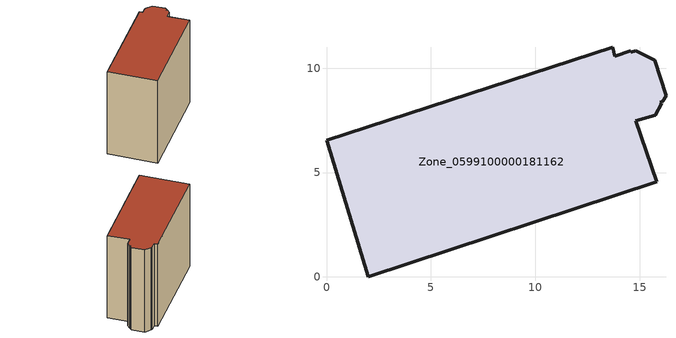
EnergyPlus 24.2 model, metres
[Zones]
Zone_0599100000181162
 floor ground (C_G): 14.57,10.76 14.81,10.83 15.71,10.38 16.26,8.68 16.11,8.41 15.98,8.37 16.06,8.32 15.75,7.74 14.82,7.47 15.81,4.57 2.01,0 0,6.55 13.7,11.01 13.81,10.57 14.58,10.82 z0
 wall outside (C_F): 2.01,0 15.81,4.57 14.82,7.47 15.75,7.74 16.06,8.32 15.98,8.37 16.11,8.41 16.26,8.68 15.71,10.38 14.81,10.83 14.57,10.76 14.58,10.82 13.81,10.57 13.7,11.01 0,6.55 2.01,0 z0:12.74
 roof outside (C_R): 14.81,10.83 14.57,10.76 14.58,10.82 13.81,10.57 13.7,11.01 0,6.55 2.01,0 15.81,4.57 14.82,7.47 15.75,7.74 16.06,8.32 15.98,8.37 16.11,8.41 16.26,8.68 15.71,10.38 z12.74
[BUILDING]
Pand.0599100000181162: North Axis=0; Terrain=City; Loads Convergence Tolerance Value=0.04; Temperature Convergence Tolerance Value=0.4; Solar Distribution=FullExterior; Maximum Number of Warmup Days=25; Minimum Number of Warmup Days=1
[Site:Location]
Rotterdam.The.Hague.AP_ZH_NLD Design_Conditions: Latitude=51.96; Longitude=4.45; Time Zone=1; Elevation=-4.5
[SITE:GROUNDTEMPERATURE:BUILDINGSURFACE]
18, 18, 18, 18, 18, 18, 18, 18, 18, 18, 18, 18
[MATERIAL] Thermal Absorptance=0.9; Solar Absorptance=0.7; Visible Absorptance=0.7
Name | Roughness | Thickness | Conductivity | Density | Specific Heat
G.TI.1946 | MediumSmooth | 0.15 | 1 | 540 | 1210
F.TI.1946 | Rough | 0.3 | 0.857143 | 1920 | 840
R.TI.1946 | MediumRough | 0.2 | 0.1 | 1500 | 1000
[CONSTRUCTION]
C_G: G.TI.1946
C_F: F.TI.1946
C_R: R.TI.1946
[ZONE]
Zone_0599100000181162: Type=1; Multiplier=1; Ceiling Height=Autocalculate; Volume=Autocalculate; Floor Area=autocalculate; Part of Total Floor Area=Yes
[ZONEINFILTRATION:DESIGNFLOWRATE]
Infil_Zone_0599100000181162: Zone or ZoneList or Space or SpaceList=Zone_0599100000181162; Schedule=AlwaysOn; Design Flow Rate Calculation Method=Flow/Area; Flow Rate per Floor Area=0.003; Constant Term Coefficient=1; Temperature Term Coefficient=0; Velocity Term Coefficient=0; Velocity Squared Term Coefficient=0
[HVACTEMPLATE:ZONE:IDEALLOADSAIRSYSTEM]
Zone_0599100000181162: Maximum Heating Supply Air Temperature=50; Minimum Cooling Supply Air Temperature=13; Maximum Heating Supply Air Humidity Ratio=0.0156; Minimum Cooling Supply Air Humidity Ratio=0.0077; Heating Limit=NoLimit; Cooling Limit=NoLimit; Dehumidification Control Type=ConstantSensibleHeatRatio; Cooling Sensible Heat Ratio=0.7; Dehumidification Setpoint=60; Humidification Control Type=None; Humidification Setpoint=30; Outdoor Air Method=None; Outdoor Air Flow Rate per Person=0.00944; Outdoor Air Flow Rate per Zone Floor Area=0; Outdoor Air Flow Rate per Zone=0; Demand Controlled Ventilation Type=None; Outdoor Air Economizer Type=NoEconomizer; Heat Recovery Type=None; Sensible Heat Recovery Effectiveness=0.7; Latent Heat Recovery Effectiveness=0.65
[ZONECONTROL:THERMOSTAT]
ThermostatControl_Zone_0599100000181162: Zone or ZoneList=Zone_0599100000181162; Control Type Schedule=DualSetpointControlType; Control 1=Thermostat_Zone_0599100000181162; Temperature Difference Between Cutout And Setpoint=0
[THERMOSTATSETPOINT:DUALSETPOINT]
Thermostat_Zone_0599100000181162: Heating Setpoint Temperature Schedule=HeatingSetpoint_Zone_0599100000181162; Cooling Setpoint Temperature Schedule=CoolingSetpoint_Zone_0599100000181162
[SCHEDULE:COMPACT]
HeatingSetpoint_Zone_0599100000181162: Through: 12/31, For: AllDays, Until: 24:00, 21
CoolingSetpoint_Zone_0599100000181162: Through: 12/31, For: AllDays, Until: 24:00, 24
DualSetpointControlType: Through: 12/31, For: AllDays, Until: 24:00, 4
AlwaysOn: Through: 12/31, For: AllDays, Until: 24:00, 1
